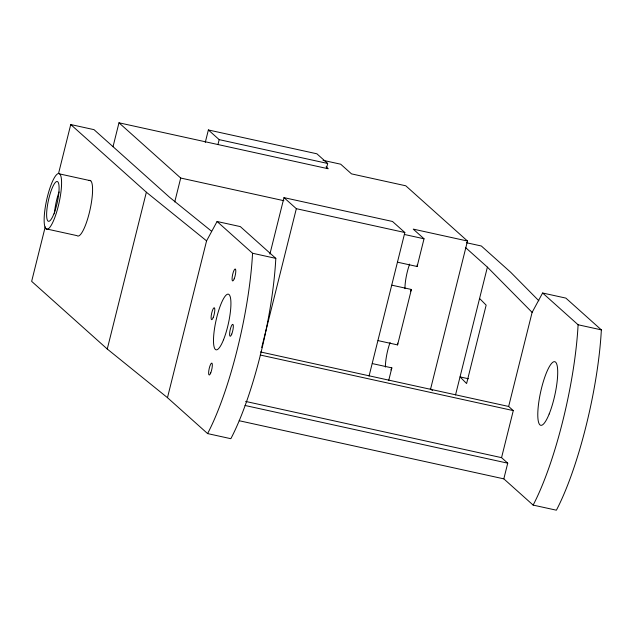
<?xml version="1.0" encoding="UTF-8"?>
<svg xmlns="http://www.w3.org/2000/svg" width="633" height="633" viewBox="0 0 633 633"><rect width="100%" height="100%" fill="white"/><g stroke="black" fill="none" stroke-linecap="round" stroke-linejoin="round"><path stroke-width="0.95" d="M378.043 340.609L397.579 344.906L397.73 343.11M397.595 262.204L417.123 266.501L417.282 264.705M45.236 226.851L31.65 281.353L107.262 349.02L167.476 397.682L207.6 433.589L230.847 438.701A135.755 30.313 -77.6 0 0 275.814 258.367L240.318 226.598L217.072 221.495L206.572 240.872L167.476 397.682M58.592 173.307L70.746 124.543L94.001 129.646L169.612 197.322L211.533 231.195M113.022 146.706L118.98 122.802L328.258 168.766L326.098 166.835M107.262 349.02L146.358 192.21L70.746 124.543M174.748 201.943L180.706 178.039L118.98 122.802M205.274 142.409L208.376 129.963L316.888 153.795L327.688 163.464L326.501 168.251M217.981 144.419L219.176 139.632L208.376 129.963M269.903 254.11L283.988 197.631L392.5 221.471L404.843 232.517L369.047 376.105M261.722 347.485L296.331 208.684L283.988 197.631M388.749 380.298L391.851 367.876L372.315 363.587M397.579 344.906L411.395 289.471L391.867 285.182M417.123 266.501L424.031 238.783L413.23 229.114L467.486 241.031L430.535 389.24M455.531 394.945L487.394 267.126L465.405 247.44M503.821 478.857L507.729 463.174L501.558 457.651L513.284 410.603L508.655 406.465L532.116 312.378L542.608 293L565.862 298.103L601.35 329.872A135.755 30.313 -77.6 0 1 556.391 510.198L533.136 505.094L503.821 478.857L239.195 420.731M410.445 291.528L411.395 289.471M390.901 369.933L391.851 367.876M323.036 160.323L340.704 164.208L351.513 173.877L405.769 185.793L467.486 241.031M219.176 139.632L327.688 163.464M180.706 178.039L283.901 200.708M466.45 242.724L481.333 245.992L510.649 272.23L538.857 300.778M296.331 208.684L404.843 232.517M404.503 234.495L424.031 238.783M59.7 173.948A28.493 6.362 -77.6 0 1 54.114 219.303A28.493 6.362 -77.6 0 1 44.761 210.931A28.493 6.362 -77.6 0 1 59.7 173.948L90.701 180.761M217.072 221.495L252.559 253.255L275.814 258.367M542.608 293L578.095 324.761L601.35 329.872M46.019 228.837L77.02 235.642A28.493 6.362 -77.6 0 0 90.108 209.412A28.493 6.362 -77.6 0 0 89.071 180.445M260.456 351.948L508.655 406.465M260.25 355.026L513.284 410.603M245.628 401.433L501.558 457.651M245.042 405.476L507.729 463.174M468.444 378.771L460.033 376.888L466.6 383.543L486.152 305.138L479.577 298.483M146.358 192.21L206.572 240.872M430.218 388.575L432.418 390.537M487.394 267.126L532.116 312.378M252.559 253.255A135.755 30.313 -77.6 0 1 207.6 433.589M578.095 324.761A135.755 30.313 -77.6 0 1 533.136 505.094M54.47 213.653A20.351 4.542 -77.6 0 1 59.075 191.965M385.402 367.077A20.351 4.542 -77.6 0 1 390.086 342.5M404.946 288.672A20.351 4.542 -77.6 0 1 409.638 264.096M223.512 339.786A28.493 6.362 -77.6 0 0 229.019 294.527A28.493 6.362 -77.6 0 0 214.096 331.676A28.493 6.362 -77.6 0 0 223.512 339.786M234.21 278.789A6.108 1.361 -77.6 0 0 235.405 269.072A6.108 1.361 -77.6 0 0 232.2 276.993A6.108 1.361 -77.6 0 0 234.21 278.789M231.741 334.121A6.108 1.361 -77.6 0 0 232.936 324.405A6.108 1.361 -77.6 0 0 229.732 332.325A6.108 1.361 -77.6 0 0 231.741 334.121M210.749 372.877A6.108 1.361 -77.6 0 0 211.944 363.16A6.108 1.361 -77.6 0 0 208.748 371.08A6.108 1.361 -77.6 0 0 210.749 372.877M213.218 317.544A6.108 1.361 -77.6 0 0 214.421 307.828A6.108 1.361 -77.6 0 0 211.216 315.756A6.108 1.361 -77.6 0 0 213.218 317.544M549.183 413.966A32.568 7.272 -77.6 0 0 555.568 362.139A32.568 7.272 -77.6 0 0 538.493 404.4A32.568 7.272 -77.6 0 0 549.183 413.966M53.758 214.183A20.351 4.542 -77.6 0 0 57.745 181.79A20.351 4.542 -77.6 0 0 47.071 208.202A20.351 4.542 -77.6 0 0 53.758 214.183"/></g></svg>
